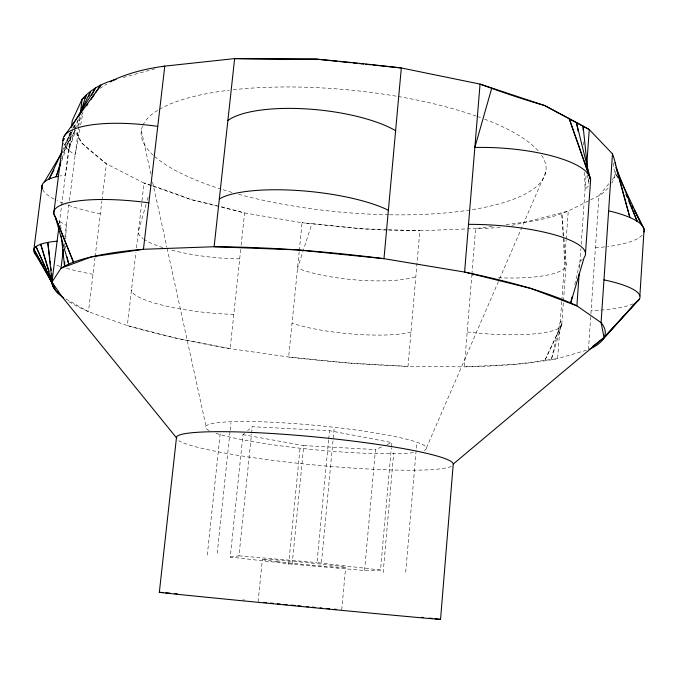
<?xml version="1.0" encoding="UTF-8"?>
<svg xmlns="http://www.w3.org/2000/svg" width="678" height="678" viewBox="0 0 678 678"><rect width="100%" height="100%" fill="white"/><g stroke="black" fill="none" stroke-linecap="round" stroke-linejoin="round"><path stroke-width="0.51" stroke-dasharray="3.39 2.54" d="M65.334 248.411L65.427 246.326M65.749 239.012L66.351 225.435A90.471 21.476 7.4 0 1 57.944 219.892M588.445 349.636L590.826 314.889M590.902 313.838L599.005 195.688L609.581 182.806M579.52 268.429L580.91 248.614M581.199 244.427L586.182 173.39M561.74 301.524L557.647 358.62L515.195 364.34A277.98 52.308 5.2 0 1 464.354 366.874L408.003 366.366L348.67 363.018A278.226 41.926 5.5 0 1 288.65 357.035L230.164 348.628L175.543 338.042A278.2 45.816 6.9 0 1 127.328 325.584L88.454 311.668A270.658 49.994 6.9 0 1 66.783 300.312M561.816 300.481L566.147 240.148M566.223 239.105L568.24 211.036L589.682 200.341M467.201 331.915A74.741 14.78 4.2 0 0 560.325 321.287L551.29 359.806L561.825 324.008L563.401 301.956M563.477 300.905L566.113 264.149L561.808 213.578L564.655 260.945A74.275 17.628 4 0 1 496.245 277.616M471.896 274.336L475.625 228.571L493.474 226.257M405.707 572.232L416.707 443.912M383.155 572.664L393.698 452.955M244.529 433.31L242.987 434.632L230.257 557.062L292.167 564.206L364.578 570.503L380.528 570.054L391.325 447.844M391.418 446.794L391.791 442.581L329.508 430.674L252.275 426.716L247.631 430.674M364.578 570.503L375.459 449.573L382.189 446.692M341.737 609.836L345.644 567.333M380.528 570.054L316.99 562.571L328.618 440.09M328.72 439.047L329.508 430.674M321.491 562.265L334.186 427.971M288.659 564.435L300.083 447.7M292.167 564.206L303.736 445.59L242.987 434.632M299.184 251.665L288.65 357.035L348.67 363.018A278.065 48.706 5.3 0 0 408.003 366.366L419.851 230.766L475.625 228.571A261.623 195.934 47.3 0 0 500.356 227.113M299.286 250.64L302.074 222.74L244.58 212.943L191.052 199.603L152.855 186.17M258.106 601.793L262.386 559.274M230.257 557.062L238.97 555.858L251.521 434.073M251.623 433.022L252.275 426.716M207.29 555.079L220.223 433.411M240.698 249.47L230.164 348.628A278.2 44.248 6.5 0 1 175.543 338.042L127.328 325.584L135.947 252.089M241.139 245.292L244.58 212.943A271.912 51.596 19.1 0 0 219.35 206.29M217.214 553.324L230.071 431.191M230.181 430.132L230.961 422.767M136.439 247.928L144.041 183.068L106.421 163.847L81.377 142.66A277.785 49.096 37.6 0 1 75.105 130.549L62.681 151.304M95.022 257.598L88.454 311.668L65.808 298.922M95.149 256.555L101.861 201.332M101.988 200.29L106.421 163.847A275.743 24.679 31 0 1 81.377 142.66L76.233 130.201M64.91 236.927L68.944 204.68M69.461 200.535L78.58 127.566M78.716 126.515L79.894 117.057M59.342 223.359L61.452 206.587M61.588 205.536L70.817 132.151M71.622 131.896L65.41 175.144A80.309 20.289 7.8 0 0 59.978 175.992M79.894 129.108L75.165 154.881A89.784 25.628 7.8 0 1 63.546 143.312M80.657 124.981L82.928 112.616M574.8 284.624L580.029 261.149A92.598 22.688 3.9 0 0 583.631 258.208M146.084 204.358L138.388 231.283A72.571 16.942 6.7 0 0 142.948 238.597M147.219 200.366L148.363 196.374M61.783 158.762L69.978 132.685M74.978 130.066L68.605 150.05L75.936 130.481M75.3 129.066L78.487 119.074M388.452 229.689L419.851 230.766A273.327 76.283 5.2 0 1 361.238 228.757A273.387 6.712 5.8 0 0 311.914 223.723L297.532 268.2A70.309 16.077 5.3 0 0 415.843 276.658M61.757 160.872L73.055 128.973M77.402 126.566L82.538 112.87M426.462 447.827L499.178 279.802M499.601 278.836L545.832 172M561.825 324.008L544.62 360.899L561.003 326.55M62.512 150.686L71.063 132.668M70.885 131.981L64.469 145.219L71.478 132.295M72.724 128.201L75.012 123.481M63.783 151.635L75.105 130.549M73.987 127.676L79.996 116.599M612.226 179.585L614.87 176.365A272.293 64.113 35.3 0 0 615.87 171M99.751 88.411L106.802 84.097M590.614 199.874L599.005 195.688A270.844 95.818 31.7 0 0 608.759 187.365M386.994 444.632L391.791 442.581M586.462 350.221L557.647 358.62A277.844 55.63 5.9 0 1 515.195 364.34L464.354 366.874L471.812 275.37A74.275 17.628 4 0 0 473.795 275.632M123.125 77.538L155.635 68.631M506.076 224.613L526.035 222.02A268.759 141.117 27.4 0 0 568.24 211.036L526.035 222.02A261.623 195.934 47.3 0 1 511.729 225.342M387.409 229.656L361.238 228.757L302.074 222.74L311.914 223.723M303.736 445.59L375.459 449.573M238.97 555.858L316.99 562.571M151.491 185.408L144.041 183.068L151.88 185.823M617.98 178.068L615.607 173.415L617.997 178.128M74.249 125.405L75.834 129.235M141.321 130.456L150.821 173.865M152.626 182.136L166.873 247.258M167.093 248.292L205.976 426.081M61.156 228.418L59.647 221.274L59.876 223.359M64.393 243.724L65.469 248.826M587.106 174.534L588.996 183.721M613.446 163.059L614.87 176.365A270.844 95.818 31.7 0 1 611.768 183.111M588.555 178.467L588.987 182.653M583.589 141.863L583.69 145.007M584.555 172.271L585.08 189.052A91.886 26.976 3.6 0 0 589.207 184.747M242.716 599.861A141.38 0.517 5.5 0 1 244.851 600.064M451.319 466.303A139.143 13.992 5.5 0 1 316.49 465.167A139.143 13.992 5.5 0 1 178.789 440.683M413.427 452.658A110.98 12.179 5.5 0 1 312.617 449.522A110.98 12.179 5.5 0 1 215.587 433.166M209.231 430.598A110.98 12.179 5.5 0 1 314.736 425.276A110.98 12.179 5.5 0 1 423.445 450.7M541.569 155.254A203.366 61.198 5.5 0 1 389.519 214.79M388.486 214.773A203.366 61.198 5.5 0 1 237.834 194.069M231.995 192.425A203.366 61.198 5.5 0 1 222.206 189.484M221.155 189.145A203.366 61.198 5.5 0 1 153.974 155.881M153.211 155.177A203.366 61.198 5.5 0 1 142.541 126.049M142.922 125.176A203.366 61.198 5.5 0 1 158.449 109.844M159.305 109.344A203.366 61.198 5.5 0 1 229.172 90.208M233.224 89.742A203.366 61.198 5.5 0 1 397.232 96.344M398.291 96.53A203.366 61.198 5.5 0 1 476.253 116.082M477.202 116.413A203.366 61.198 5.5 0 1 480.939 117.76M484.567 119.125A203.366 61.198 5.5 0 1 538.951 151.779M74.733 129.634A277.785 49.096 37.6 0 1 73.758 126.981M152.44 185.713A271.81 57.418 28.8 0 1 191.052 199.603A271.912 51.596 19.1 0 1 217.358 205.79M642.151 235.156A83.047 21.637 3.1 0 1 607.581 246.572M604.657 246.919A83.047 21.637 3.1 0 1 595.437 247.724M239.698 258.86A72.571 16.942 6.7 0 1 170.602 249.851M162.864 247.597A72.571 16.942 6.7 0 1 143.711 239.131M100.344 213.833A80.309 20.289 7.8 0 1 65.936 204.366M63.105 203.264A80.309 20.289 7.8 0 1 57.088 200.612M54.223 199.162A80.309 20.289 7.8 0 1 42.739 189.696M92.996 274.276A80.843 17.035 7.4 0 1 65.732 268.064M60.037 266.352A80.843 17.035 7.4 0 1 56.316 265.123M233.808 314.338A73.012 14.204 6.5 0 1 131.557 289.548M410.995 332.101A70.724 13.475 5.3 0 1 292.049 323.101M633.184 303.786A83.614 18.179 3.5 0 1 591.123 310.677M276.76 561.587A42.061 1.051 5.5 0 0 345.085 567.554A42.061 1.051 5.5 0 0 289.896 561.053A42.061 1.051 5.5 0 0 276.76 561.587"/><path stroke-width="1.02" d="M64.732 261.988L64.546 266.166L61.24 235.893M639.863 295.871L644.1 229.181L634.125 209.663M71.478 126.905L72.266 120.608L82.123 99.191A283.099 127.862 42 0 1 112.972 80.318A277.277 128.523 20.5 0 1 164.779 66.122L234.63 58.605L316.372 59.13A272.98 20.577 5.8 0 1 401.317 67.961L480.058 84.097L544.459 105.48L589.258 129.557L612.471 153.855L601.081 322.643L604.064 337.508L453.243 464.049L440.539 619.395M585.478 253.699L590.597 180.094L576.393 122.464L578.283 131.651M579.156 273.624L576.893 305.846L601.081 322.643A277.446 53.715 6.8 0 1 604.064 337.508A277.37 55.816 7.3 0 1 589.419 349.204M586.843 164L589.258 129.557A274.098 10.484 25.6 0 0 544.459 105.48A277.616 46.087 25.2 0 1 491.694 88.335L480.058 84.097L464.591 272.064L530.713 288.413L576.893 305.846A277.666 48.74 7.1 0 0 530.713 288.413A277.683 47.019 6.6 0 0 464.591 272.064L383.977 258.674A277.7 45.655 5.5 0 0 297.252 249.894A277.802 50.401 5.3 0 0 214.121 246.724L143.439 249.284L91.445 256.886A277.972 54.901 5.9 0 0 60.995 268.285L51.96 282.056A270.717 51.308 7.4 0 0 59.037 294.32L63.749 298.1M159.33 592.335L176.56 436.818A139.143 13.992 5.5 0 1 319.007 437.31A139.143 13.992 5.5 0 1 453.243 464.049M63.342 249.47L60.995 268.285L91.445 256.886A277.887 53.664 5.4 0 1 143.439 249.284L164.779 66.122L162.745 66.681M80.419 112.853L82.123 99.191L84.767 97.581M58.681 228.596L51.96 282.056L62.181 296.879L176.788 438.217M56.613 291.803L33.9 249.351L42.104 185.306M85.572 98.183L86.14 95.09L80.08 114.073M572.071 296.871L570.707 302.998L584.131 257.589A92.598 22.688 3.9 0 0 468.515 224.359M491.694 88.335L474.846 147.473A91.886 26.976 3.6 0 1 590.597 180.094L569.164 118.557L589.131 175.229M60.834 161.771L56.105 176.814L60.698 163.856M88.776 96.234L90.606 91.344L78.682 115.921M62.062 151.635L49.011 179.128L53.935 169.966M91.513 95.369L95.522 87.979L71.241 127.167M44.316 181.992L62.139 152.211M64.071 138.744L62.961 140.524L53.774 213.172L73.47 262.174L55.384 217.146A90.471 21.476 7.4 0 1 148.855 202.824M64.147 138.787L62.961 140.524A89.784 25.628 7.8 0 1 157.762 126.379M86.665 105.827L87.852 104.09M90.818 99.759L94.369 94.556M95.556 92.818L100.895 85.013L64.215 136.117M602.666 339.78L636.489 301.998A83.614 18.179 3.5 0 0 603.962 279.878M592.555 346.45L604.064 337.508L636.489 301.998M604.064 337.508L639.447 299.057M110.328 81.936L112.972 80.318L116.014 79.487M334.271 609.2L336.322 609.378M326.694 608.497L329.533 608.759M320.024 607.869L321.931 608.047M306.354 606.573L308.321 606.759M312.253 607.132L315.194 607.412M284.133 604.42L287.116 604.717M291.091 605.098L295.074 605.488M298.151 605.785L301.227 606.081M277.285 603.751L280.226 604.039M270.395 603.064L273.361 603.361M337.347 61.317L316.372 59.13A274.463 17.077 -0.6 0 1 234.63 58.605L214.121 246.724L297.252 249.894L383.977 258.674L401.317 67.961L373.002 65.02M339.441 61.528L350.975 62.732M353.077 62.952L357.272 63.385M359.365 63.605L363.561 64.037M365.662 64.257L370.908 64.8M263.666 602.386L266.429 602.666M34.264 252.411L52.579 283.387M57.427 291.591L58.503 293.413L57.503 291.565M33.9 249.351L43.646 266.785M44.672 268.624L47.757 274.132M632.227 205.951L633.176 207.807M634.761 211.121L641.939 225.257L619.946 178.704M46.553 269.683L36.053 246.597L54.672 289.32L53.74 286.311M47.426 271.607L51.359 280.268M625.938 194.289L627.142 197.188M628.743 201.052L637.167 221.325L616.133 167.542M49.087 271.293L40.714 244.266L53.24 286.862L52.867 283.76M50.333 275.302L52.503 282.311M55.384 217.146L68.707 264.132L67.198 256.987M616.031 167.585L629.879 217.528L615.132 162.644M49.825 258.962L47.791 242.427L52.333 284.438M50.07 261.03L50.452 264.123M50.833 267.225L51.214 270.327M51.596 273.429L51.85 275.488M587.673 170.093L583.088 126.133L583.224 130.329M434.929 618.7A141.38 0.517 5.5 0 1 302.43 606.607A141.38 0.517 5.5 0 1 163.356 592.572M165.839 592.775A141.38 0.517 5.5 0 1 169.992 593.131M174.492 593.53A141.38 0.517 5.5 0 1 177.119 593.767M421.716 617.311A141.38 0.517 5.5 0 1 423.428 617.489M429.352 618.107A141.38 0.517 5.5 0 1 432.369 618.421M219.325 198.985A95.539 24.578 5.8 0 1 298.201 190.526A95.539 24.578 5.8 0 1 388.384 210.265M612.471 153.855A272.293 64.113 35.3 0 1 615.641 165.61M227.884 120.472A94.751 29.29 5.9 0 1 306.414 108.921A94.751 29.29 5.9 0 1 395.621 130.676M608.624 210.841A83.047 21.637 3.1 0 1 643.998 232.054M42.392 188.942A80.309 20.289 7.8 0 1 57.986 176.39M37.053 255.691A80.843 17.035 7.4 0 1 57.105 241.173"/></g></svg>
